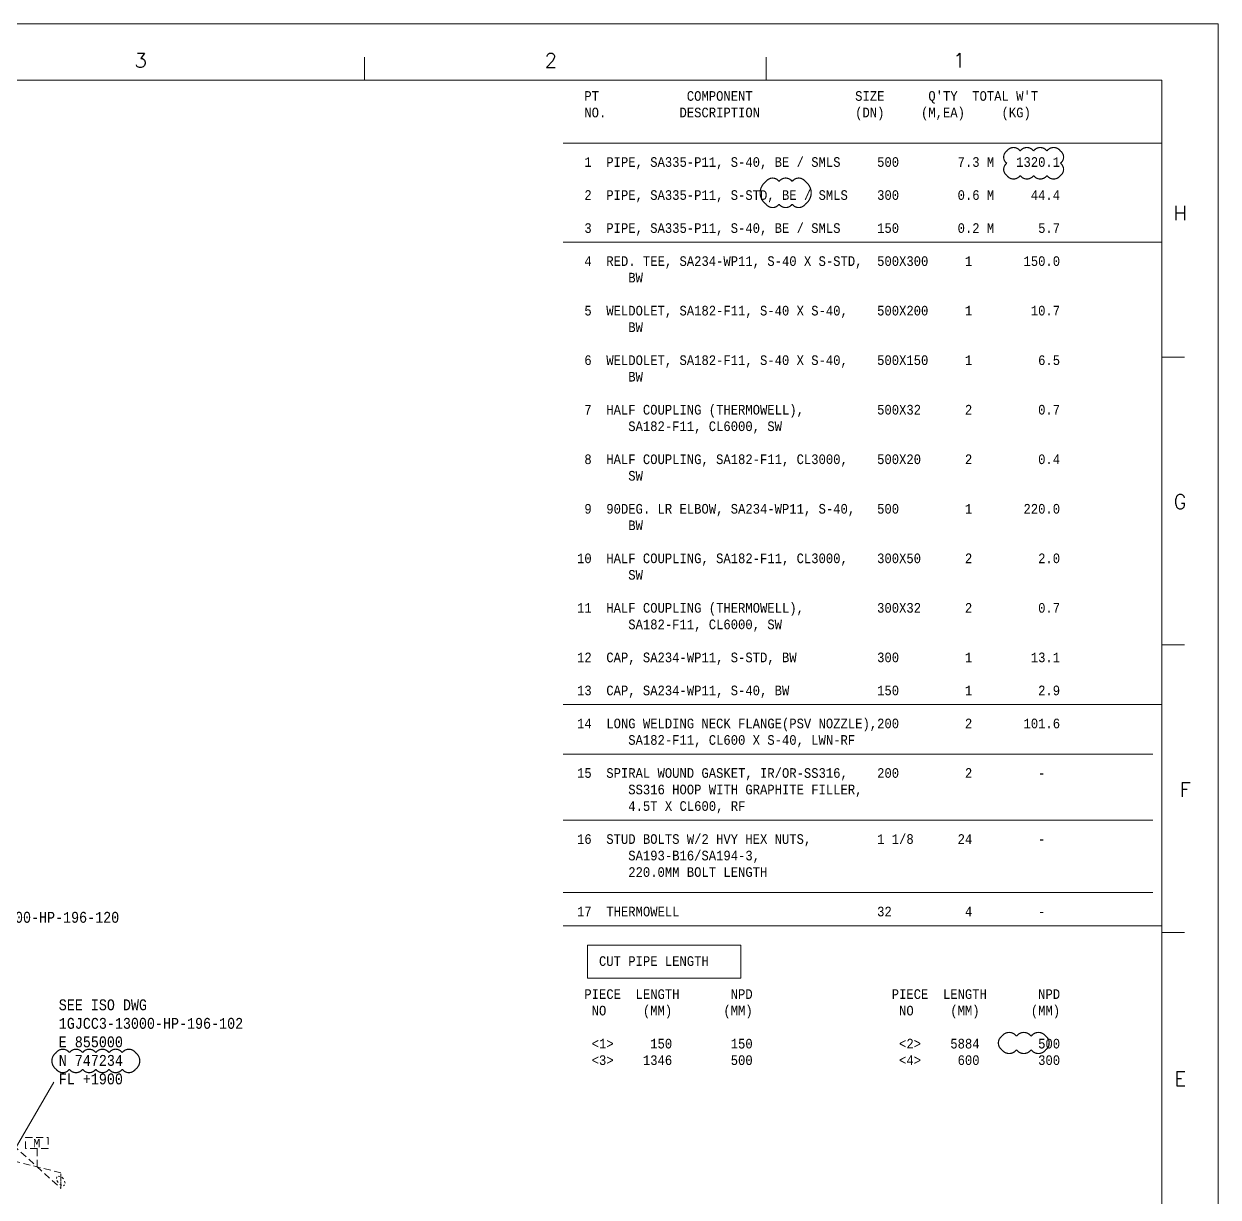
# Model space of a CAD drawing. Extents: x 0 to 841, y 0 to 594.
# Drawn here: x 544.4 to 841, y 302.7 to 594 of the extents above; entities that cross this region are included whole.
import ezdxf
from ezdxf.enums import TextEntityAlignment as Align

# ---------------------------------------------------------------- set-up
doc = ezdxf.new("R2010")
doc.units = 0
doc.header["$LTSCALE"] = 7
doc.header["$MEASUREMENT"] = 0
doc.linetypes.add('HIDDEN', pattern=[0.375, 0.25, -0.125])
doc.layers.get('0').update_dxf_attribs({"lineweight": 9})
for name, color, linetype, lineweight in [('3', 7, 'Continuous', 9), ('42', 7, 'Continuous', 9), ('EMB', 7, 'Continuous', 9), ('SYM', 7, 'Continuous', 9)]:
    doc.layers.add(name, color=color, linetype=linetype, lineweight=lineweight)
doc.layers.add('FAB', color=2, linetype='Continuous')
doc.styles.add('ROMANS', font='romans.shx')
doc.styles.add('TXT', font='monotxt.shx')

msp = doc.modelspace()

# ---------------------------------------------------------------- linework, layer by layer
at = {"color": 6, "linetype": 'Continuous', "lineweight": 0, "flags": 128}
for points in [[(801.83, 562.44, 0, 0, 0.520567), (801.83, 562.44, 0, 0, 0.520567), (801.83, 562.44, 0.3, 0.3, 0.520567), (798.5, 562.44, 0.3, 0.3, 0.520567), (795.18, 562.44, 0.3, 0.3, 0.520567), (791.86, 562.44, 0.3, 0.3, 0.520567), (788.54, 562.44, 0.3, 0.3, 0.520567), (788.54, 562.44, 0.3, 0.3, 0.520567), (788.54, 559.39, 0.3, 0.3, 0.520567), (788.54, 556.35, 0.3, 0.3, 0.520567), (788.54, 556.35, 0.3, 0.3, 0.520567), (791.86, 556.35, 0.3, 0.3, 0.520567), (795.18, 556.35, 0.3, 0.3, 0.520567), (798.5, 556.35, 0.3, 0.3, 0.520567), (801.83, 556.35, 0.3, 0.3, 0.520567), (801.83, 556.35, 0.3, 0.3, 0.520567), (801.83, 559.39, 0.3, 0.3, 0.520567), (801.83, 562.44, 0.3, 0.3, 0.520567)], [(738.48, 554.87, 0, 0, 0.520567), (738.48, 554.87, 0, 0, 0.520567), (738.48, 554.87, 0.3, 0.3, 0.520567), (735.23, 554.87, 0.3, 0.3, 0.520567), (731.98, 554.87, 0.3, 0.3, 0.520567), (728.74, 554.87, 0.3, 0.3, 0.520567), (728.74, 554.87, 0.3, 0.3, 0.520567), (728.74, 549.24, 0.3, 0.3, 0.520567), (728.74, 549.24, 0.3, 0.3, 0.520567), (731.98, 549.24, 0.3, 0.3, 0.520567), (735.23, 549.24, 0.3, 0.3, 0.520567), (738.48, 549.24, 0.3, 0.3, 0.520567), (738.48, 549.24, 0.3, 0.3, 0.520567), (738.48, 554.87, 0.3, 0.3, 0.520567)], [(798.19, 342.64, 0, 0, 0.520567), (798.19, 342.64, 0, 0, 0.520567), (798.19, 342.64, 0.3, 0.3, 0.520567), (794.56, 342.64, 0.3, 0.3, 0.520567), (790.93, 342.64, 0.3, 0.3, 0.520567), (787.3, 342.64, 0.3, 0.3, 0.520567), (787.3, 342.64, 0.3, 0.3, 0.520567), (787.3, 339.29, 0.3, 0.3, 0.520567), (787.3, 339.29, 0.3, 0.3, 0.520567), (790.93, 339.29, 0.3, 0.3, 0.520567), (794.56, 339.29, 0.3, 0.3, 0.520567), (798.19, 339.29, 0.3, 0.3, 0.520567), (798.19, 339.29, 0.3, 0.3, 0.520567), (798.19, 342.64, 0.3, 0.3, 0.520567)], [(572.15, 338.56, 0, 0, 0.520567), (572.15, 338.56, 0, 0, 0.520567), (572.15, 338.56, 0.3, 0.3, 0.520567), (568.87, 338.56, 0.3, 0.3, 0.520567), (565.58, 338.56, 0.3, 0.3, 0.520567), (562.3, 338.56, 0.3, 0.3, 0.520567), (559.02, 338.56, 0.3, 0.3, 0.520567), (555.74, 338.56, 0.3, 0.3, 0.520567), (552.46, 338.56, 0.3, 0.3, 0.520567), (552.46, 338.56, 0.3, 0.3, 0.520567), (552.46, 334.45, 0.3, 0.3, 0.520567), (552.46, 334.45, 0.3, 0.3, 0.520567), (555.74, 334.45, 0.3, 0.3, 0.520567), (559.02, 334.45, 0.3, 0.3, 0.520567), (562.3, 334.45, 0.3, 0.3, 0.520567), (565.58, 334.45, 0.3, 0.3, 0.520567), (568.87, 334.45, 0.3, 0.3, 0.520567), (572.15, 334.45, 0.3, 0.3, 0.520567), (572.15, 334.45, 0.3, 0.3, 0.520567), (572.15, 338.56, 0.3, 0.3, 0.520567)]]:
    msp.add_lwpolyline(points, format="xyseb", dxfattribs=at)
at = {"layer": '42', "color": 3, "linetype": 'Continuous', "lineweight": 0}
for p, q in [((629.01, 585.73), (629.01, 580)), ((728.74, 585.73), (728.74, 580)), ((826.93, 511.27), (832.65, 511.27)), ((826.93, 439.85), (832.65, 439.85)), ((826.93, 368.43), (832.65, 368.43))]:
    msp.add_line(p, q, dxfattribs=at)
for points in [[(0, 0), (841, 0), (841, 594), (0, 594)], [(35, 580), (827, 580), (827, 14), (35, 14)]]:
    msp.add_lwpolyline(points, close=True, dxfattribs=at)
at = {"layer": 'EMB', "color": 2, "linetype": 'Continuous', "lineweight": 0}
for p, q in [((678.39, 564.39), (826.89, 564.39)), ((678.39, 539.79), (826.89, 539.79)), ((678.39, 424.99), (826.89, 424.99)), ((678.39, 412.69), (824.79, 412.69)), ((678.39, 396.29), (824.79, 396.29)), ((678.39, 378.29), (824.79, 378.29)), ((678.39, 370.09), (826.89, 370.09)), ((684.39, 365.29), (722.49, 365.29))]:
    msp.add_line(p, q, dxfattribs=at)
msp.add_lwpolyline([(684.39, 365.29), (684.39, 357.09), (722.49, 357.09), (722.49, 365.29)], dxfattribs=at)
at = {"layer": 'FAB', "lineweight": 0}
msp.add_line((541.7, 313.68), (551.85, 331.25), dxfattribs=at)
at = {"layer": 'SYM', "color": 2, "linetype": 'HIDDEN', "lineweight": 0}
for p, q in [((552.65, 307.73), (552.55, 307.33)), ((552.65, 306.83), (552.95, 306.33)), ((553.35, 307.83), (552.95, 307.93)), ((553.35, 305.83), (553.85, 305.63)), ((554.25, 307.23), (553.85, 307.63)), ((554.25, 305.53), (554.55, 305.73)), ((554.65, 306.13), (554.55, 306.63))]:
    msp.add_line(p, q, dxfattribs=at)
for points in [[(547.72, 310.21), (547.72, 314.76), (544.86, 314.76), (544.86, 317.49), (550.46, 317.49), (550.46, 314.76), (547.72, 314.76)], [(553.65, 306.73), (553.65, 308.73), (541.65, 311.73), (541.75, 315.63), (553.65, 304.83), (553.65, 306.73)]]:
    msp.add_lwpolyline(points, dxfattribs=at)

# ---------------------------------------------------------------- texts
at = {"layer": '3', "color": 2, "linetype": 'Continuous', "lineweight": 0, "style": 'TXT', "width": 0.851861}
for s, p in [('1GJCC3-13000-HP-196-120', (522.32, 370.82)), ('SEE ISO DWG', (553.1, 349.09)), ('1GJCC3-13000-HP-196-102', (553.1, 344.49)), ('E 855000', (553.1, 339.89)), ('N 747234', (553.1, 335.29)), ('FL +1900', (553.1, 330.69))]:
    msp.add_text(s, height=2.7, dxfattribs=at).set_placement(p)
at = {"layer": '42', "color": 3, "linetype": 'Continuous', "lineweight": 0, "style": 'ROMANS'}
for s, height, width, p in [('3', 3.58, 1.001426, (573.44, 584.94)), ('2', 3.58, 1.001426, (675.29, 584.94)), ('1', 3.58, 1.001426, (776.74, 584.94)), ('H', 3.57, 1.001449, (831.54, 547.02)), ('G', 3.57, 1.001449, (831.54, 475.39)), ('F', 3.57, 1.001449, (832.85, 403.88)), ('E', 3.57, 1.001449, (831.55, 332.07))]:
    msp.add_text(s, height=height, dxfattribs=dict(at, width=width)).set_placement(p, align=Align.MIDDLE)
at = {"layer": 'EMB', "color": 2, "linetype": 'Continuous', "lineweight": 0, "style": 'TXT', "width": 0.875}
for s, p in [(" PT            COMPONENT              SIZE      Q'TY  TOTAL W'T", (681.8, 574.9)), (' NO.          DESCRIPTION             (DN)     (M,EA)     (KG)', (681.8, 570.8)), (' 1  PIPE, SA335-P11, S-40, BE / SMLS     500        7.3 M   1320.1', (681.8, 558.5)), (' 2  PIPE, SA335-P11, S-STD, BE / SMLS    300        0.6 M     44.4', (681.8, 550.3)), (' 3  PIPE, SA335-P11, S-40, BE / SMLS     150        0.2 M      5.7', (681.8, 542.1)), (' 4  RED. TEE, SA234-WP11, S-40 X S-STD,  500X300     1       150.0', (681.8, 533.9)), ('       BW', (681.8, 529.8)), (' 5  WELDOLET, SA182-F11, S-40 X S-40,    500X200     1        10.7', (681.8, 521.6)), ('       BW', (681.8, 517.5)), (' 6  WELDOLET, SA182-F11, S-40 X S-40,    500X150     1         6.5', (681.8, 509.3)), ('       BW', (681.8, 505.2)), (' 7  HALF COUPLING (THERMOWELL),          500X32      2         0.7', (681.8, 497)), ('       SA182-F11, CL6000, SW', (681.8, 492.9)), (' 8  HALF COUPLING, SA182-F11, CL3000,    500X20      2         0.4', (681.8, 484.7)), ('       SW', (681.8, 480.6)), (' 9  90DEG. LR ELBOW, SA234-WP11, S-40,   500         1       220.0', (681.8, 472.4)), ('       BW', (681.8, 468.3)), ('10  HALF COUPLING, SA182-F11, CL3000,    300X50      2         2.0', (681.8, 460.1)), ('       SW', (681.8, 456)), ('11  HALF COUPLING (THERMOWELL),          300X32      2         0.7', (681.8, 447.8)), ('       SA182-F11, CL6000, SW', (681.8, 443.7)), ('12  CAP, SA234-WP11, S-STD, BW           300         1        13.1', (681.8, 435.5)), ('13  CAP, SA234-WP11, S-40, BW            150         1         2.9', (681.8, 427.3)), ('14  LONG WELDING NECK FLANGE(PSV NOZZLE),200         2       101.6', (681.8, 419.1)), ('       SA182-F11, CL600 X S-40, LWN-RF', (681.8, 415)), ('15  SPIRAL WOUND GASKET, IR/OR-SS316,    200         2         -', (681.8, 406.8)), ('       SS316 HOOP WITH GRAPHITE FILLER,', (681.8, 402.7)), ('       4.5T X CL600, RF', (681.8, 398.6)), ('16  STUD BOLTS W/2 HVY HEX NUTS,         1 1/8      24         -', (681.8, 390.4)), ('       SA193-B16/SA194-3, ', (681.8, 386.3)), ('       220.0MM BOLT LENGTH', (681.8, 382.2)), ('17  THERMOWELL                           32          4         -', (681.8, 372.4)), ('   CUT PIPE LENGTH', (681.8, 360.1)), (' PIECE  LENGTH       NPD                   PIECE  LENGTH       NPD', (681.8, 351.9)), ('  NO     (MM)       (MM)                    NO     (MM)       (MM)', (681.8, 347.8)), ('  <1>     150        150                    <2>    5884        500', (681.8, 339.6)), ('  <3>    1346        500                    <4>     600        300', (681.8, 335.5))]:
    msp.add_text(s, height=2.4, dxfattribs=at).set_placement(p)
at = {"layer": 'SYM', "color": 2, "linetype": 'HIDDEN', "lineweight": 0, "style": 'TXT'}
msp.add_text('M', height=2.1, dxfattribs=at).set_placement((547.63, 316.11), align=Align.MIDDLE_CENTER)

doc.saveas('drawing.dxf')
